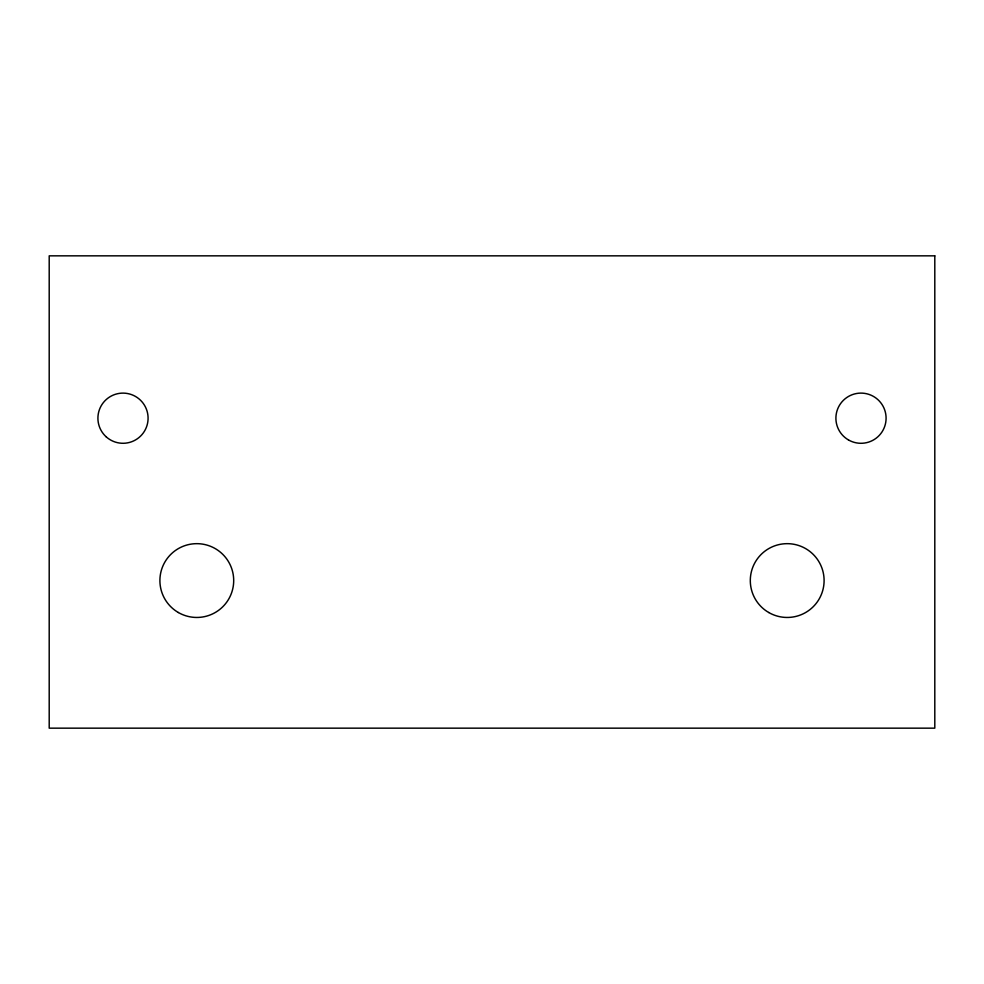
<?xml version="1.0" encoding="UTF-8"?>
<svg xmlns="http://www.w3.org/2000/svg" width="984" height="984" viewBox="0 0 984 984"><rect width="100%" height="100%" fill="white"/><g stroke="black" fill="none" stroke-linecap="round" stroke-linejoin="round"><path stroke-width="1.48" d="M934.8 255.84L49.2 255.84L49.2 728.16L934.8 728.16L934.8 255.84M106.21 436.847A25.092 25.092 0 0 0 147.538 423.415A25.092 25.092 0 0 0 115.251 394.338A25.092 25.092 0 0 0 106.21 436.847M848.454 439.934A25.092 25.092 0 0 0 886.092 418.2A25.092 25.092 0 0 0 848.454 396.466A25.092 25.092 0 0 0 848.454 439.934M178.35 612.515A36.9 36.9 0 0 0 233.7 580.56A36.9 36.9 0 0 0 178.35 548.605A36.9 36.9 0 0 0 178.35 612.515M768.75 612.515A36.9 36.9 0 0 0 824.1 580.56A36.9 36.9 0 0 0 768.75 548.605A36.9 36.9 0 0 0 768.75 612.515"/></g></svg>
